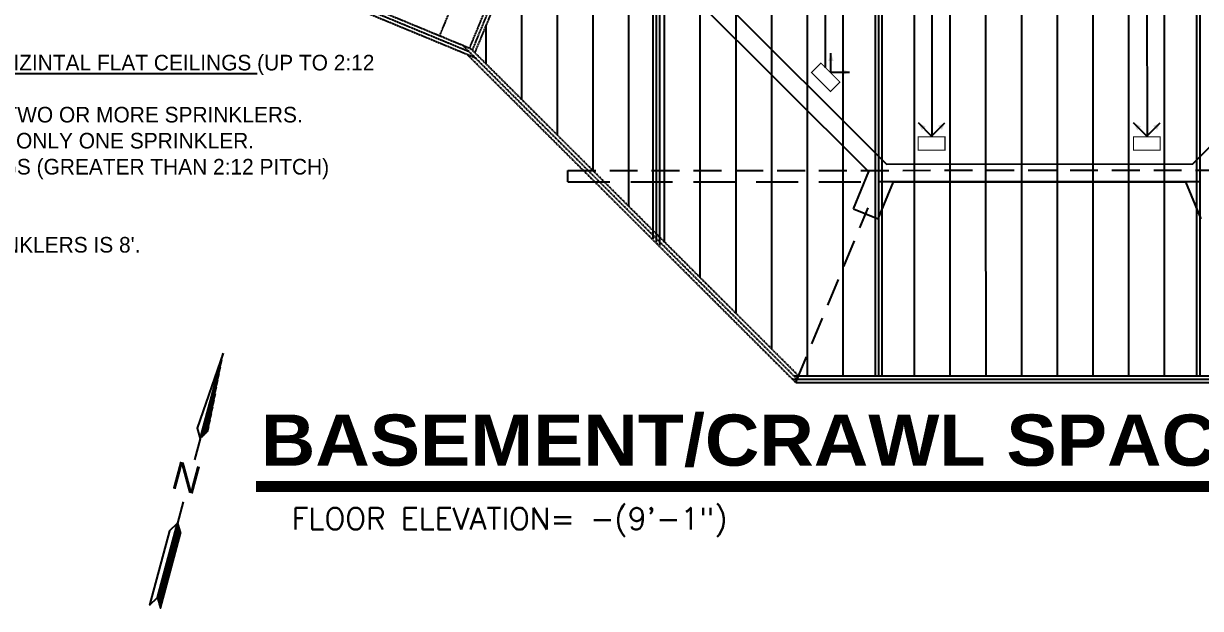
# Model space of a CAD drawing. Extents: x -16 to 10076, y -1 to 10000.
# Drawn here: x 1602 to 2130, y 1555 to 1818 of the extents above; entities that cross this region are included whole.
import ezdxf

# ---------------------------------------------------------------- set-up
doc = ezdxf.new("R2010")
doc.units = 0
doc.header["$MEASUREMENT"] = 0
doc.linetypes.add('DASHED2', pattern=[0.375, 0.25, -0.125])
doc.linetypes.add('HIDDEN', pattern=[0.375, 0.25, -0.125])
for name, color, linetype in [('B-FL JOISTS', 4, 'Continuous'), ('B-FLOOR BEAMS', 3, 'HIDDEN'), ('B-FOUNDATION', 3, 'Continuous'), ('B-PT LUMBER', 4, 'DASHED2'), ('Details', 1, 'Continuous'), ('HVAC', 5, 'Continuous'), ('TEXT', 1, 'Continuous')]:
    doc.layers.add(name, color=color, linetype=linetype)
doc.styles.add('B', font='bold', dxfattribs={"width": 1.1})
doc.styles.add('GOTHICE', font='GOTHICE')
doc.styles.add('RS', font='ROMANS')
doc.styles.get("Standard").update_dxf_attribs({"font": 'hcad.shx', "height": 8})

# ---------------------------------------------------------------- blocks, each defined once
blk = doc.blocks.new('*X4')
at = {"color": 0}
for p, q in [((1565, 2268.8), (1565, 2383.1)), ((1565.6, 2269.9), (1565.6, 2374.3)), ((1566.2, 2270.9), (1566.2, 2365.6)), ((1566.9, 2272), (1566.9, 2356.8)), ((1567.5, 2273), (1567.5, 2348.1)), ((1568.1, 2274.1), (1568.1, 2339.3)), ((1568.8, 2275.1), (1568.8, 2330.6)), ((1569.4, 2276.1), (1569.4, 2321.8)), ((1570, 2277.2), (1570, 2313.1)), ((1570.6, 2278.2), (1570.6, 2304.3)), ((1571.2, 2279.3), (1571.2, 2295.6)), ((1571.9, 2280.3), (1571.9, 2286.8))]:
    blk.add_line(p, q, dxfattribs=at)
blk = doc.blocks.new('*X5')
at = {"color": 0}
for p, q in [((1565, 2055.7), (1565, 2155.5)), ((1565.6, 2054.6), (1565.6, 2154.5)), ((1566.2, 2053.6), (1566.2, 2153.4)), ((1566.9, 2052.6), (1566.9, 2152.4)), ((1567.5, 2051.5), (1567.5, 2151.4)), ((1568.1, 2050.5), (1568.1, 2150.3)), ((1568.8, 2049.4), (1568.8, 2149.3)), ((1569.4, 2048.4), (1569.4, 2148.2)), ((1570, 2047.3), (1570, 2147.2)), ((1570.6, 2046.3), (1570.6, 2146.1)), ((1571.2, 2045.3), (1571.2, 2145.1)), ((1571.9, 2044.2), (1571.9, 2144.1))]:
    blk.add_line(p, q, dxfattribs=at)
blk = doc.blocks.new('NORTH')
for p, q in [((0.36, 28.39), (0.36, 14.24)), ((0.36, -14.06), (0.36, -28.2)), ((-3.31, -34.32), (0.36, -28.2)), ((0.36, -28.2), (4.03, -34.32)), ((-3.31, -34.32), (-3.31, -84.24)), ((-3.31, -84.24), (0.36, -78.12)), ((0.36, -78.12), (4.03, -84.24))]:
    blk.add_line(p, q)
for points in [[(0.36, 85.84), (-3.31, 34.5), (0.36, 28.39)], [(0.36, -28.2), (0.36, -78.12), (4.03, -84.24), (4.03, -34.32), (0.36, -28.2)]]:
    blk.add_lwpolyline(points)
at = {"xscale": 0.5, "yscale": 0.5, "zscale": 0.5}
for name in ['*X4', '*X5']:
    blk.add_blockref(name, (-782.12, -1106), dxfattribs=at)
at = {"style": 'GOTHICE'}
blk.add_text('N', height=18, dxfattribs=at).set_placement((-10.37, -7.28))

msp = doc.modelspace()

# ---------------------------------------------------------------- hatches: boundary and pattern name
at = {"layer": 'HVAC', "linetype": 'HIDDEN', "ltscale": 0.75}
h = msp.add_hatch(color=256, dxfattribs=at)
h.paths.add_polyline_path([(1972.62184, 1795.98166), (1969.48916, 1796.00215), (1969.49545, 1797.26597)])
h.paths.add_polyline_path([(1969.48285, 1794.73314), (1969.48916, 1796.00215), (1972.62184, 1795.98166)])
h.paths.add_polyline_path([(1965.44785, 1800.95512), (1964.2617, 1800.9619), (1964.26534, 1804.42794)])
h.paths.add_polyline_path([(1964.2617, 1800.9619), (1963.04834, 1800.96883), (1964.26534, 1804.42794)])
h = msp.add_hatch(color=256, dxfattribs=at)
h.paths.add_polyline_path([(2015.30225, 1773.18796), (2013.07262, 1770.98731), (2012.18341, 1771.88541)])
h.paths.add_polyline_path([(2013.96548, 1770.08553), (2013.07262, 1770.98731), (2015.30225, 1773.18796)])
h.paths.add_polyline_path([(2006.71271, 1771.63195), (2005.86918, 1770.79801), (2003.42089, 1773.25145)])
h.paths.add_polyline_path([(2005.86918, 1770.79801), (2005.00631, 1769.94494), (2003.42089, 1773.25145)])
h = msp.add_hatch(color=256, dxfattribs=at)
h.paths.add_polyline_path([(2111.73264, 1773.18796), (2109.50301, 1770.98731), (2108.6138, 1771.88541)])
h.paths.add_polyline_path([(2110.39587, 1770.08553), (2109.50301, 1770.98731), (2111.73264, 1773.18796)])
h.paths.add_polyline_path([(2103.1431, 1771.63195), (2102.29957, 1770.79801), (2099.85128, 1773.25145)])
h.paths.add_polyline_path([(2102.29957, 1770.79801), (2101.43669, 1769.94494), (2099.85128, 1773.25145)])

# ---------------------------------------------------------------- linework, layer by layer
at = {"layer": 'B-FL JOISTS', "ltscale": 25}
msp.add_line((2129.78359, 1746.85266), (1985.78354, 1746.77754), dxfattribs=at)
at = {"layer": 'B-FL JOISTS', "linetype": 'HIDDEN', "ltscale": 50}
msp.add_line((1948.48943, 1656.81814), (1980.89427, 1735.18313), dxfattribs=at)
at = {"layer": 'B-FLOOR BEAMS', "ltscale": 50}
for p, q in [((1846.38255, 1751.88401), (2269.38102, 1752.09071)), ((1846.38505, 1746.75902), (1846.38255, 1751.88401))]:
    msp.add_line(p, q, dxfattribs=at)
at = {"layer": 'B-FLOOR BEAMS', "ltscale": 75}
msp.add_line((1846.38505, 1746.75902), (1985.88301, 1746.82718), dxfattribs=at)
at = {"layer": 'B-FOUNDATION', "ltscale": 75}
for p, q in [((1891.90698, 1851.87058), (1989.09333, 1754.77916)), ((2126.46591, 1754.84628), (2223.57733, 1852.05266)), ((1887.1632, 1845.30165), (1981.20106, 1751.35554)), ((1989.09333, 1754.77916), (2126.46591, 1754.84628)), ((1992.21391, 1746.78068), (2123.19827, 1746.84468))]:
    msp.add_line(p, q, dxfattribs=at)
at = {"layer": 'B-FOUNDATION', "ltscale": 50}
for p, q in [((1974.3071, 1734.73006), (1981.18749, 1751.36317)), ((1985.39756, 1730.14724), (1992.27795, 1746.78034)), ((1974.3071, 1734.73006), (1985.39756, 1730.14724))]:
    msp.add_line(p, q, dxfattribs=at)
at = {"layer": 'B-FOUNDATION', "ltscale": 1.5}
msp.add_line((2130.11335, 1730.23974), (2123.19827, 1746.84468), dxfattribs=at)
at = {"layer": 'B-PT LUMBER'}
for p, q in [((1883.39069, 2041.49395), (1788.79457, 1812.25886)), ((1896.79166, 2035.95645), (1802.19817, 1806.72773)), ((1898.17797, 2035.3836), (1803.58475, 1806.15555)), ((1899.56428, 2034.81076), (1804.63626, 1804.77137)), ((1953.72539, 1659.7743), (1953.69439, 1969.85915)), ((1969.72539, 1659.7759), (1969.69439, 1969.86075)), ((1984.22539, 1659.77735), (1984.19439, 1969.8622)), ((1985.72539, 1659.7775), (1985.69439, 1969.86235)), ((1987.22539, 1659.77765), (1987.19439, 1969.8625)), ((2001.72539, 1659.78532), (2001.69439, 1969.86395)), ((2017.72539, 1659.79314), (2017.69439, 1969.86555)), ((2033.72539, 1659.80095), (2033.69439, 1969.86715)), ((2049.72538, 1659.80877), (2049.69439, 1969.86875)), ((2065.72538, 1659.81659), (2065.69439, 1969.87034)), ((2081.72538, 1659.82441), (2081.69439, 1969.87194)), ((2097.72538, 1659.83223), (2097.69439, 1969.87354)), ((2113.72538, 1659.84005), (2113.69439, 1969.87514)), ((2128.22538, 1659.84771), (2128.19439, 1969.87659)), ((2129.72538, 1659.84786), (2129.69439, 1969.87674)), ((1937.72418, 1671.81344), (1937.69475, 1966.30853)), ((1921.72259, 1687.79941), (1921.69541, 1959.67844)), ((1905.72099, 1703.78538), (1905.69607, 1953.04836)), ((1804.97124, 1802.31643), (1456.52654, 1946.48108)), ((1802.19674, 1805.08822), (1457.68235, 1947.79308)), ((1803.04592, 1806.36015), (1459.03945, 1948.71094)), ((1886.03721, 1719.76924), (1886.01455, 1946.41617)), ((1887.53736, 1718.27056), (1887.51449, 1947.03774)), ((1889.71939, 1719.77135), (1889.69673, 1946.41827)), ((1884.53706, 1721.26793), (1884.51462, 1945.7946)), ((1873.71779, 1735.75731), (1873.6974, 1939.78819)), ((1857.71619, 1751.74328), (1857.69804, 1933.35617)), ((1841.7146, 1767.72925), (1841.70191, 1894.5927)), ((1825.713, 1783.71522), (1825.70579, 1855.82924)), ((1809.7114, 1799.70118), (1809.70966, 1817.06578)), ((1949.16889, 1658.25964), (1799.42223, 1807.86002)), ((1948.5483, 1656.75933), (1801.34755, 1803.81629)), ((1949.78947, 1659.75994), (1803.04592, 1806.36015)), ((1947.04757, 1658.2586), (2168.60856, 1658.36686)), ((1947.66815, 1659.7589), (2167.9865, 1659.86656)), ((1948.5483, 1656.75933), (2167.10929, 1656.86613))]:
    msp.add_line(p, q, dxfattribs=at)
at = {"layer": 'HVAC', "linetype": 'Continuous', "ltscale": 0.75}
for p, q in [((1961.37962, 2077.1885, 44589.52611), (1961.64178, 1797.93091, 44589.52611)), ((2009.14946, 2075.30863, 44589.52611), (2009.43859, 1767.33098, 44589.52611)), ((2105.57985, 2075.30863, 44589.52611), (2105.86898, 1767.33098, 44589.52611)), ((1964.25652, 1796.03638, 44595.52611), (1964.26534, 1804.42794, 44595.52611)), ((1964.25652, 1796.03638, 44595.52611), (1972.62184, 1795.98166, 44595.52611)), ((2009.34838, 1767.31148, 44595.52611), (2003.42089, 1773.25145, 44595.52611)), ((2009.34838, 1767.31148, 44595.52611), (2015.30225, 1773.18796, 44595.52611)), ((2105.77877, 1767.31148, 44595.52611), (2099.85128, 1773.25145, 44595.52611)), ((2105.77877, 1767.31148, 44595.52611), (2111.73264, 1773.18796, 44595.52611))]:
    msp.add_line(p, q, dxfattribs=at)
at = {"layer": 'HVAC', "linetype": 'Continuous', "ltscale": 0.75, "const_width": 0.5, "elevation": 44597.52611}
for points in [[(1964.0228, 1787.30896), (1968.26145, 1791.55558), (1959.76821, 1800.03289), (1955.52955, 1795.78627), (1964.0228, 1787.30896)], [(2015.35433, 1760.97499), (2015.3487, 1766.97499), (2003.34871, 1766.96372), (2003.35434, 1760.96373), (2015.35433, 1760.97499)], [(2111.78472, 1760.97499), (2111.77909, 1766.97499), (2099.77909, 1766.96372), (2099.78473, 1760.96373), (2111.78472, 1760.97499)]]:
    msp.add_lwpolyline(points, dxfattribs=at)
at = {"layer": 'TEXT', "color": 2, "const_width": 4.92188}
msp.add_lwpolyline([(1706.59393, 1610.20966), (2406.6892, 1610.20966)], dxfattribs=at)

# ---------------------------------------------------------------- block references
at = {"layer": 'Details', "xscale": 0.6921386718749953, "yscale": 0.6921386718749574, "zscale": 0.692138671875, "rotation": 345.0000000000037}
msp.add_blockref('NORTH', (1676.26679, 1612.69018), dxfattribs=at)

# ---------------------------------------------------------------- texts
at = {"layer": 'Details', "insert": (1414.31772, 1817.09906), "char_height": 7, "width": 352.3449054, "attachment_point": 1}
msp.add_mtext("{\\H1.143x;\\LSPRINKLER SPACING NOTE:\\P}MAXIMUM SPRINKLER SPACING AT {\\LHORIZINTAL FLAT CEILINGS} (UP TO 2:12 PITCH):\\P{\\L18'x18'} (9' OFF WALLS) IN ROOMS WITH TWO OR MORE SPRINKLERS.\\P{\\L20'x20'} (10' OFF WALLS) IN ROOMS WITH ONLY ONE SPRINKLER.\\PMAXIMUM SPACING AT SLOPED CEILINGS (GREATER THAN 2:12 PITCH) 16'x16' (8' OFF WALLS).\\P\\PMINIMUM SPACING BETWEEN ALL SPRINKLERS IS 8'.", dxfattribs=at)
at = {"layer": 'TEXT', "color": 2, "style": 'B', "width": 1.1}
msp.add_text('     BASEMENT/CRAWL SPACE PIPING PLAN', height=22.96875, dxfattribs=at).set_placement((1661.86446, 1619.47552))
at = {"layer": 'TEXT', "color": 2, "style": 'RS'}
msp.add_text('FLOOR ELEVATION= -(9\'-1")', height=9.84375, dxfattribs=at).set_placement((1722.58357, 1590.82273))

doc.saveas('drawing.dxf')
